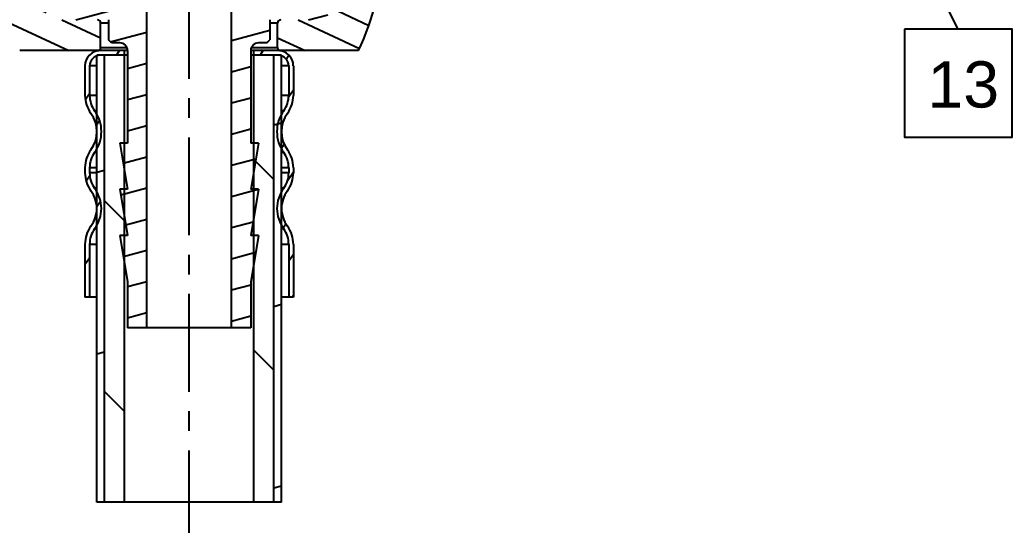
# Model space of a CAD drawing. Header units: millimetres. Extents: x 601 to 1195, y -13 to 407.
# Drawn here: x 969.4 to 1033.9, y 139.5 to 172.3 of the extents above; entities that cross this region are included whole.
import ezdxf

# ---------------------------------------------------------------- set-up
doc = ezdxf.new("R2010")
doc.units = ezdxf.units.MM
doc.header["$LTSCALE"] = 0.1
doc.linetypes.add('CENTERX2', pattern=[101.6, 63.5, -12.7, 12.7, -12.7])
doc.layers.add('CENTER', color=1, linetype='CENTERX2')
doc.layers.add('DIM', color=3, linetype='Continuous')
doc.styles.get("Standard").update_dxf_attribs({"font": 'arial_0.ttf'})

msp = doc.modelspace()

# ---------------------------------------------------------------- hatches: boundary and pattern name
at = {"linetype": 'Continuous'}
h = msp.add_hatch(dxfattribs=at)
h.set_pattern_fill('DEFAULT__16', color=2, scale=1.621508, angle=335, style=0, pattern_type=0)
h.set_pattern_definition([(335, (1048.6305, 111.5814), (0.68528, 1.469585), [])])
edge = h.paths.add_edge_path()
edge.add_line((986.147, 170.505), (986.147, 172.105))
edge.add_spline(control_points=[(986.347, 172.305), (986.23, 172.305), (986.147, 172.222), (986.147, 172.105)], knot_values=[0, 0, 0, 0, 1, 1, 1, 1], weights=[1, 0.804738, 0.804738, 1], degree=3, periodic=0)
edge.add_line((989.697, 172.305), (986.347, 172.305))
edge.add_line((989.697, 172.305), (989.697, 181.805))
edge.add_line((989.697, 181.805), (991.197, 183.305))
edge.add_line((991.397, 183.305), (991.197, 183.305))
edge.add_spline(control_points=[(991.397, 170.305), (993.433, 174.482), (993.433, 179.128), (991.397, 183.305)], knot_values=[0, 0, 0, 0, 1, 1, 1, 1], weights=[1, 0.932584, 0.932584, 1], degree=3, periodic=0)
edge.add_line((991.397, 170.305), (986.347, 170.305))
edge.add_spline(control_points=[(986.147, 170.505), (986.147, 170.388), (986.23, 170.305), (986.347, 170.305)], knot_values=[0, 0, 0, 0, 1, 1, 1, 1], weights=[1, 0.804738, 0.804738, 1], degree=3, periodic=0)
edge = h.paths.add_edge_path()
edge.add_line((974.447, 172.305), (971.097, 172.305))
edge.add_spline(control_points=[(974.447, 172.305), (974.564, 172.305), (974.647, 172.222), (974.647, 172.105)], knot_values=[0, 0, 0, 0, 1, 1, 1, 1], weights=[1, 0.804738, 0.804738, 1], degree=3, periodic=0)
edge.add_line((974.647, 170.505), (974.647, 172.105))
edge.add_spline(control_points=[(974.647, 170.505), (974.647, 170.388), (974.564, 170.305), (974.447, 170.305)], knot_values=[0, 0, 0, 0, 1, 1, 1, 1], weights=[1, 0.804738, 0.804738, 1], degree=3, periodic=0)
edge.add_line((974.447, 170.305), (969.397, 170.305))
edge.add_spline(control_points=[(969.397, 170.305), (967.361, 174.482), (967.361, 179.128), (969.397, 183.305)], knot_values=[0, 0, 0, 0, 1, 1, 1, 1], weights=[1, 0.932584, 0.932584, 1], degree=3, periodic=0)
edge.add_line((969.597, 183.305), (969.397, 183.305))
edge.add_line((971.097, 181.805), (969.597, 183.305))
edge.add_line((971.097, 172.305), (971.097, 181.805))
h = msp.add_hatch(dxfattribs=at)
h.set_pattern_fill('DEFAULT__18', color=2, scale=1.955465, angle=375, style=0, pattern_type=0)
h.set_pattern_definition([(15, (1048.6305, 111.5814), (-0.50611, 1.888834), [])])
edge = h.paths.add_edge_path()
edge.add_line((985.447, 170.805), (984.897, 170.805))
edge.add_spline(control_points=[(984.397, 170.305), (984.397, 170.598), (984.604, 170.805), (984.897, 170.805)], knot_values=[0, 0, 0, 0, 1, 1, 1, 1], weights=[1, 0.804738, 0.804738, 1], degree=3, periodic=0)
edge.add_line((984.397, 170.305), (984.397, 164.305))
edge.add_line((984.897, 164.305), (984.397, 164.305))
edge.add_line((984.897, 164.305), (984.397, 161.305))
edge.add_line((984.897, 161.305), (984.397, 161.305))
edge.add_line((984.897, 161.305), (984.397, 158.305))
edge.add_line((984.897, 158.305), (984.397, 158.305))
edge.add_line((984.897, 158.305), (984.397, 155.305))
edge.add_line((984.397, 155.305), (984.397, 152.305))
edge.add_line((984.397, 152.305), (983.147, 152.305))
edge.add_line((983.147, 152.305), (983.147, 175.305))
edge.add_line((985.897, 175.738), (983.147, 175.305))
edge.add_line((985.897, 175.738), (987.15, 175.738))
edge.add_spline(control_points=[(987.15, 175.738), (987.256, 175.738), (987.296, 175.639), (987.219, 175.566)], knot_values=[0, 0, 0, 0, 1, 1, 1, 1], weights=[1, 0.583191, 0.583191, 1], degree=3, periodic=0)
edge.add_line((987.219, 175.566), (985.397, 173.805))
edge.add_line((985.397, 173.805), (989.397, 173.805))
edge.add_line((989.397, 173.805), (989.397, 172.305))
edge.add_line((989.397, 172.305), (985.647, 172.305))
edge.add_line((985.647, 172.305), (985.647, 171.005))
edge.add_line((985.447, 170.805), (985.647, 171.005))
edge = h.paths.add_edge_path()
edge.add_line((975.897, 170.805), (975.347, 170.805))
edge.add_line((975.347, 170.805), (975.147, 171.005))
edge.add_line((975.147, 172.305), (975.147, 171.005))
edge.add_line((975.147, 172.305), (971.397, 172.305))
edge.add_line((971.397, 173.805), (971.397, 172.305))
edge.add_line((971.397, 173.805), (975.397, 173.805))
edge.add_line((973.575, 175.566), (975.397, 173.805))
edge.add_spline(control_points=[(973.645, 175.738), (973.539, 175.738), (973.499, 175.639), (973.575, 175.566)], knot_values=[0, 0, 0, 0, 1, 1, 1, 1], weights=[1, 0.583191, 0.583191, 1], degree=3, periodic=0)
edge.add_line((973.645, 175.738), (974.897, 175.738))
edge.add_line((974.897, 175.738), (977.647, 175.305))
edge.add_line((977.647, 152.305), (977.647, 175.305))
edge.add_line((977.647, 152.305), (976.397, 152.305))
edge.add_line((976.397, 155.305), (976.397, 152.305))
edge.add_line((975.897, 158.305), (976.397, 155.305))
edge.add_line((976.397, 158.305), (975.897, 158.305))
edge.add_line((975.897, 161.305), (976.397, 158.305))
edge.add_line((976.397, 161.305), (975.897, 161.305))
edge.add_line((975.897, 164.305), (976.397, 161.305))
edge.add_line((976.397, 164.305), (975.897, 164.305))
edge.add_line((976.397, 170.305), (976.397, 164.305))
edge.add_spline(control_points=[(976.397, 170.305), (976.397, 170.598), (976.19, 170.805), (975.897, 170.805)], knot_values=[0, 0, 0, 0, 1, 1, 1, 1], weights=[1, 0.804738, 0.804738, 1], degree=3, periodic=0)
h = msp.add_hatch(dxfattribs=at)
h.set_pattern_fill('DEFAULT__15', color=2, scale=1.529109, angle=415, style=0, pattern_type=0)
h.set_pattern_definition([(55, (1048.6305, 111.5814), (-1.252572, 0.87706), [])])
edge = h.paths.add_edge_path()
edge.add_spline(control_points=[(986.178, 170.305), (986.757, 170.305), (987.166, 169.896), (987.166, 169.318)], knot_values=[0, 0, 0, 0, 1, 1, 1, 1], weights=[1, 0.804738, 0.804738, 1], degree=3, periodic=0)
edge.add_line((987.166, 169.318), (987.166, 167.398))
edge.add_spline(control_points=[(987.166, 167.398), (987.164, 166.975), (987.031, 166.572), (986.781, 166.23)], knot_values=[0, 0, 0, 0, 1, 1, 1, 1], weights=[1, 0.967627, 0.967627, 1], degree=3, periodic=0)
edge.add_spline(control_points=[(986.397, 165.052), (986.397, 165.479), (986.53, 165.885), (986.781, 166.23)], knot_values=[0, 0, 0, 0, 1, 1, 1, 1], weights=[1, 0.967143, 0.967143, 1], degree=3, periodic=0)
edge.add_spline(control_points=[(986.781, 163.874), (986.53, 164.219), (986.397, 164.625), (986.397, 165.052)], knot_values=[0, 0, 0, 0, 1, 1, 1, 1], weights=[1, 0.967143, 0.967143, 1], degree=3, periodic=0)
edge.add_spline(control_points=[(986.781, 163.874), (987.031, 163.532), (987.164, 163.13), (987.166, 162.706)], knot_values=[0, 0, 0, 0, 1, 1, 1, 1], weights=[1, 0.967627, 0.967627, 1], degree=3, periodic=0)
edge.add_line((987.166, 162.706), (987.166, 162.382))
edge.add_spline(control_points=[(987.166, 162.382), (987.168, 161.951), (987.035, 161.542), (986.781, 161.194)], knot_values=[0, 0, 0, 0, 1, 1, 1, 1], weights=[1, 0.966656, 0.966656, 1], degree=3, periodic=0)
edge.add_spline(control_points=[(986.398, 160.055), (986.406, 160.468), (986.538, 160.86), (986.781, 161.194)], knot_values=[0, 0, 0, 0, 1, 1, 1, 1], weights=[1, 0.969082, 0.969082, 1], degree=3, periodic=0)
edge.add_spline(control_points=[(986.781, 158.915), (986.538, 159.249), (986.406, 159.641), (986.398, 160.055)], knot_values=[0, 0, 0, 0, 1, 1, 1, 1], weights=[1, 0.969082, 0.969082, 1], degree=3, periodic=0)
edge.add_spline(control_points=[(986.781, 158.915), (987.035, 158.567), (987.168, 158.158), (987.166, 157.728)], knot_values=[0, 0, 0, 0, 1, 1, 1, 1], weights=[1, 0.966656, 0.966656, 1], degree=3, periodic=0)
edge.add_line((987.166, 157.728), (987.166, 154.305))
edge.add_line((986.866, 154.305), (987.166, 154.305))
edge.add_line((986.866, 157.728), (986.866, 154.305))
edge.add_spline(control_points=[(986.539, 158.738), (986.755, 158.442), (986.868, 158.094), (986.866, 157.728)], knot_values=[0, 0, 0, 0, 1, 1, 1, 1], weights=[1, 0.966569, 0.966569, 1], degree=3, periodic=0)
edge.add_spline(control_points=[(986.539, 158.738), (986.257, 159.124), (986.106, 159.577), (986.098, 160.055)], knot_values=[0, 0, 0, 0, 1, 1, 1, 1], weights=[1, 0.968832, 0.968832, 1], degree=3, periodic=0)
edge.add_spline(control_points=[(986.098, 160.055), (986.106, 160.532), (986.257, 160.985), (986.539, 161.371)], knot_values=[0, 0, 0, 0, 1, 1, 1, 1], weights=[1, 0.968832, 0.968832, 1], degree=3, periodic=0)
edge.add_spline(control_points=[(986.866, 162.382), (986.868, 162.015), (986.755, 161.667), (986.539, 161.371)], knot_values=[0, 0, 0, 0, 1, 1, 1, 1], weights=[1, 0.966569, 0.966569, 1], degree=3, periodic=0)
edge.add_line((986.866, 162.706), (986.866, 162.382))
edge.add_spline(control_points=[(986.539, 163.697), (986.751, 163.407), (986.864, 163.065), (986.866, 162.706)], knot_values=[0, 0, 0, 0, 1, 1, 1, 1], weights=[1, 0.967712, 0.967712, 1], degree=3, periodic=0)
edge.add_spline(control_points=[(986.539, 163.697), (986.25, 164.094), (986.097, 164.561), (986.097, 165.052)], knot_values=[0, 0, 0, 0, 1, 1, 1, 1], weights=[1, 0.967143, 0.967143, 1], degree=3, periodic=0)
edge.add_spline(control_points=[(986.097, 165.052), (986.097, 165.543), (986.25, 166.01), (986.539, 166.407)], knot_values=[0, 0, 0, 0, 1, 1, 1, 1], weights=[1, 0.967143, 0.967143, 1], degree=3, periodic=0)
edge.add_spline(control_points=[(986.866, 167.398), (986.864, 167.039), (986.751, 166.697), (986.539, 166.407)], knot_values=[0, 0, 0, 0, 1, 1, 1, 1], weights=[1, 0.967712, 0.967712, 1], degree=3, periodic=0)
edge.add_line((986.866, 169.318), (986.866, 167.398))
edge.add_spline(control_points=[(986.178, 170.005), (986.581, 170.005), (986.866, 169.72), (986.866, 169.318)], knot_values=[0, 0, 0, 0, 1, 1, 1, 1], weights=[1, 0.804738, 0.804738, 1], degree=3, periodic=0)
edge.add_line((984.597, 170.005), (986.178, 170.005))
edge.add_line((984.597, 170.305), (984.597, 170.005))
edge.add_line((984.597, 170.305), (986.178, 170.305))
edge = h.paths.add_edge_path()
edge.add_spline(control_points=[(974.616, 170.305), (974.038, 170.305), (973.629, 169.896), (973.629, 169.318)], knot_values=[0, 0, 0, 0, 1, 1, 1, 1], weights=[1, 0.804738, 0.804738, 1], degree=3, periodic=0)
edge.add_line((974.616, 170.305), (976.197, 170.305))
edge.add_line((976.197, 170.305), (976.197, 170.005))
edge.add_line((974.616, 170.005), (976.197, 170.005))
edge.add_spline(control_points=[(974.616, 170.005), (974.214, 170.005), (973.929, 169.72), (973.929, 169.318)], knot_values=[0, 0, 0, 0, 1, 1, 1, 1], weights=[1, 0.804738, 0.804738, 1], degree=3, periodic=0)
edge.add_line((973.929, 169.318), (973.929, 167.398))
edge.add_spline(control_points=[(973.929, 167.398), (973.931, 167.039), (974.044, 166.697), (974.255, 166.407)], knot_values=[0, 0, 0, 0, 1, 1, 1, 1], weights=[1, 0.967712, 0.967712, 1], degree=3, periodic=0)
edge.add_spline(control_points=[(974.697, 165.052), (974.697, 165.543), (974.545, 166.01), (974.255, 166.407)], knot_values=[0, 0, 0, 0, 1, 1, 1, 1], weights=[1, 0.967143, 0.967143, 1], degree=3, periodic=0)
edge.add_spline(control_points=[(974.255, 163.697), (974.545, 164.094), (974.697, 164.561), (974.697, 165.052)], knot_values=[0, 0, 0, 0, 1, 1, 1, 1], weights=[1, 0.967143, 0.967143, 1], degree=3, periodic=0)
edge.add_spline(control_points=[(974.255, 163.697), (974.044, 163.407), (973.931, 163.065), (973.929, 162.706)], knot_values=[0, 0, 0, 0, 1, 1, 1, 1], weights=[1, 0.967712, 0.967712, 1], degree=3, periodic=0)
edge.add_line((973.929, 162.706), (973.929, 162.382))
edge.add_spline(control_points=[(973.929, 162.382), (973.927, 162.015), (974.04, 161.667), (974.255, 161.371)], knot_values=[0, 0, 0, 0, 1, 1, 1, 1], weights=[1, 0.966569, 0.966569, 1], degree=3, periodic=0)
edge.add_spline(control_points=[(974.697, 160.055), (974.689, 160.532), (974.537, 160.985), (974.255, 161.371)], knot_values=[0, 0, 0, 0, 1, 1, 1, 1], weights=[1, 0.968832, 0.968832, 1], degree=3, periodic=0)
edge.add_spline(control_points=[(974.255, 158.738), (974.537, 159.124), (974.689, 159.577), (974.697, 160.055)], knot_values=[0, 0, 0, 0, 1, 1, 1, 1], weights=[1, 0.968832, 0.968832, 1], degree=3, periodic=0)
edge.add_spline(control_points=[(974.255, 158.738), (974.04, 158.442), (973.927, 158.094), (973.929, 157.728)], knot_values=[0, 0, 0, 0, 1, 1, 1, 1], weights=[1, 0.966569, 0.966569, 1], degree=3, periodic=0)
edge.add_line((973.929, 157.728), (973.929, 154.305))
edge.add_line((973.629, 154.305), (973.929, 154.305))
edge.add_line((973.629, 157.728), (973.629, 154.305))
edge.add_spline(control_points=[(974.013, 158.915), (973.76, 158.567), (973.627, 158.158), (973.629, 157.728)], knot_values=[0, 0, 0, 0, 1, 1, 1, 1], weights=[1, 0.966656, 0.966656, 1], degree=3, periodic=0)
edge.add_spline(control_points=[(974.013, 158.915), (974.257, 159.249), (974.389, 159.641), (974.397, 160.055)], knot_values=[0, 0, 0, 0, 1, 1, 1, 1], weights=[1, 0.969082, 0.969082, 1], degree=3, periodic=0)
edge.add_spline(control_points=[(974.397, 160.055), (974.389, 160.468), (974.257, 160.86), (974.013, 161.194)], knot_values=[0, 0, 0, 0, 1, 1, 1, 1], weights=[1, 0.969082, 0.969082, 1], degree=3, periodic=0)
edge.add_spline(control_points=[(973.629, 162.382), (973.627, 161.951), (973.76, 161.542), (974.013, 161.194)], knot_values=[0, 0, 0, 0, 1, 1, 1, 1], weights=[1, 0.966656, 0.966656, 1], degree=3, periodic=0)
edge.add_line((973.629, 162.706), (973.629, 162.382))
edge.add_spline(control_points=[(974.013, 163.874), (973.763, 163.532), (973.631, 163.13), (973.629, 162.706)], knot_values=[0, 0, 0, 0, 1, 1, 1, 1], weights=[1, 0.967627, 0.967627, 1], degree=3, periodic=0)
edge.add_spline(control_points=[(974.013, 163.874), (974.265, 164.219), (974.397, 164.625), (974.397, 165.052)], knot_values=[0, 0, 0, 0, 1, 1, 1, 1], weights=[1, 0.967143, 0.967143, 1], degree=3, periodic=0)
edge.add_spline(control_points=[(974.397, 165.052), (974.397, 165.479), (974.265, 165.885), (974.013, 166.23)], knot_values=[0, 0, 0, 0, 1, 1, 1, 1], weights=[1, 0.967143, 0.967143, 1], degree=3, periodic=0)
edge.add_spline(control_points=[(973.629, 167.398), (973.631, 166.975), (973.763, 166.572), (974.013, 166.23)], knot_values=[0, 0, 0, 0, 1, 1, 1, 1], weights=[1, 0.967627, 0.967627, 1], degree=3, periodic=0)
edge.add_line((973.629, 169.318), (973.629, 167.398))
h = msp.add_hatch(dxfattribs=at)
h.set_pattern_fill('DEFAULT__13', color=2, scale=11.384208, angle=375, style=0, pattern_type=0)
h.set_pattern_definition([(15, (1048.63, 111.581), (-2.9464, 10.9963), [])])
edge = h.paths.add_edge_path()
edge.add_line((986.397, 141.001), (985.897, 141.001))
edge.add_line((985.897, 141.001), (985.897, 170.005))
edge.add_line((986.397, 170.005), (985.897, 170.005))
edge.add_line((986.397, 141.001), (986.397, 170.005))
edge = h.paths.add_edge_path()
edge.add_line((974.897, 141.001), (974.397, 141.001))
edge.add_line((974.397, 141.001), (974.397, 170.005))
edge.add_line((974.897, 170.005), (974.397, 170.005))
edge.add_line((974.897, 141.001), (974.897, 170.005))
h = msp.add_hatch(dxfattribs=at)
h.set_pattern_fill('DEFAULT__14', color=2, scale=8.757246, angle=135, style=0, pattern_type=0)
h.set_pattern_definition([(135, (1048.6305, 111.581), (-6.1923, -6.1923), [])])
edge = h.paths.add_edge_path()
edge.add_line((985.897, 170.005), (984.597, 170.005))
edge.add_line((985.897, 141.001), (985.897, 170.005))
edge.add_line((985.897, 141.001), (984.597, 141.001))
edge.add_line((984.597, 141.001), (984.597, 170.005))
edge = h.paths.add_edge_path()
edge.add_line((976.197, 170.005), (974.897, 170.005))
edge.add_line((976.197, 141.001), (976.197, 170.005))
edge.add_line((976.197, 141.001), (974.897, 141.001))
edge.add_line((974.897, 141.001), (974.897, 170.005))

# ---------------------------------------------------------------- linework, layer by layer
at = {"color": 7, "linetype": 'Continuous'}
for p, q in [((977.647, 152.305), (977.647, 175.305)), ((983.147, 152.305), (983.147, 175.305)), ((975.147, 172.305), (975.147, 171.005)), ((985.647, 172.305), (985.647, 171.005)), ((974.647, 170.505), (974.647, 172.105)), ((974.647, 172.105), (975.147, 172.105)), ((985.647, 172.105), (986.147, 172.105)), ((986.147, 170.505), (986.147, 172.105)), ((975.347, 170.805), (975.147, 171.005)), ((985.447, 170.805), (985.647, 171.005)), ((976.397, 170.305), (969.397, 170.305)), ((974.647, 170.505), (976.351, 170.505)), ((975.897, 170.805), (975.347, 170.805)), ((976.197, 141.001), (976.197, 170.305)), ((976.397, 170.305), (976.397, 164.305)), ((984.397, 170.305), (984.397, 164.305)), ((991.397, 170.305), (984.397, 170.305)), ((984.444, 170.505), (986.147, 170.505)), ((984.597, 141.001), (984.597, 170.305)), ((985.447, 170.805), (984.897, 170.805)), ((974.397, 141.001), (974.397, 170.005)), ((976.397, 170.005), (974.397, 170.005)), ((974.897, 141.001), (974.897, 170.005)), ((986.397, 170.005), (984.397, 170.005)), ((985.897, 141.001), (985.897, 170.005)), ((986.397, 141.001), (986.397, 170.005)), ((973.629, 169.318), (973.629, 167.398)), ((973.929, 169.318), (973.929, 167.398)), ((974.397, 169.318), (973.929, 169.318)), ((986.866, 169.318), (986.397, 169.318)), ((986.866, 169.318), (986.866, 167.398)), ((987.166, 169.318), (987.166, 167.398)), ((974.397, 167.398), (973.929, 167.398)), ((986.866, 167.398), (986.397, 167.398)), ((974.397, 166.407), (974.255, 166.407)), ((986.539, 166.407), (986.397, 166.407)), ((975.897, 164.305), (976.397, 161.305)), ((976.397, 164.305), (975.897, 164.305)), ((984.897, 164.305), (984.397, 161.305)), ((984.897, 164.305), (984.397, 164.305)), ((974.397, 163.697), (974.255, 163.697)), ((986.539, 163.697), (986.397, 163.697)), ((973.629, 162.706), (973.629, 162.382)), ((973.929, 162.706), (973.929, 162.382)), ((974.397, 162.706), (973.929, 162.706)), ((986.866, 162.706), (986.397, 162.706)), ((986.866, 162.706), (986.866, 162.382)), ((987.166, 162.706), (987.166, 162.382)), ((974.397, 162.382), (973.929, 162.382)), ((986.866, 162.382), (986.397, 162.382)), ((974.397, 161.371), (974.255, 161.371)), ((976.397, 161.305), (975.897, 161.305)), ((975.897, 161.305), (976.397, 158.305)), ((984.897, 161.305), (984.397, 158.305)), ((984.897, 161.305), (984.397, 161.305)), ((986.539, 161.371), (986.397, 161.371)), ((974.397, 158.738), (974.255, 158.738)), ((986.539, 158.738), (986.397, 158.738)), ((976.397, 158.305), (975.897, 158.305)), ((975.897, 158.305), (976.397, 155.305)), ((984.897, 158.305), (984.397, 155.305)), ((984.897, 158.305), (984.397, 158.305)), ((973.629, 157.728), (973.629, 154.305)), ((974.397, 157.728), (973.929, 157.728)), ((973.929, 157.728), (973.929, 154.305)), ((986.866, 157.728), (986.397, 157.728)), ((986.866, 157.728), (986.866, 154.305)), ((987.166, 157.728), (987.166, 154.305)), ((976.397, 155.305), (976.397, 152.305)), ((984.397, 155.305), (984.397, 152.305)), ((974.397, 154.305), (973.629, 154.305)), ((987.166, 154.305), (986.397, 154.305)), ((984.397, 152.305), (976.397, 152.305)), ((986.397, 141.001), (974.397, 141.001))]:
    msp.add_line(p, q, dxfattribs=at)
for centre, radius, start, end in [((978.064, 176.805), 14.833, 334.01077, 25.98923), ((974.447, 172.105), 0.2, 0, 90), ((986.347, 172.105), 0.2, 90, 180), ((974.616, 169.318), 0.987, 90, 180), ((974.447, 170.505), 0.2, 270, 0), ((975.897, 170.305), 0.5, 0, 90), ((984.897, 170.305), 0.5, 90, 180), ((986.347, 170.505), 0.2, 180, 270), ((986.178, 169.318), 0.987, 0, 90), ((974.616, 169.318), 0.687, 90, 180), ((986.178, 169.318), 0.687, 0, 90), ((975.627, 167.408), 1.998, 180.26928, 216.12652), ((975.627, 167.408), 1.698, 180.31686, 216.12652), ((985.168, 167.408), 1.698, 323.87348, 359.68314), ((985.168, 167.408), 1.998, 323.87348, 359.73072), ((972.4, 165.052), 2.298, 323.87348, 36.12652), ((988.395, 165.052), 2.298, 143.87348, 216.12652), ((972.4, 165.052), 1.998, 323.87348, 36.12652), ((988.395, 165.052), 1.998, 143.87348, 216.12652), ((975.627, 162.697), 1.998, 143.87348, 179.73072), ((985.168, 162.697), 1.998, 0.26928, 36.12652), ((975.627, 162.697), 1.698, 143.87348, 179.68314), ((985.168, 162.697), 1.698, 0.31686, 36.12652), ((975.627, 162.372), 1.998, 179.73072, 216.12652), ((975.627, 162.372), 1.698, 179.68314, 216.12652), ((985.168, 162.372), 1.698, 323.87348, 0.31686), ((985.168, 162.372), 1.998, 323.87348, 0.26928), ((972.4, 160.017), 1.998, 1.09059, 36.12652), ((972.4, 160.017), 2.298, 0.94818, 36.12652), ((988.395, 160.017), 2.298, 143.87348, 179.05182), ((988.395, 160.017), 1.998, 143.87348, 178.90941), ((972.4, 160.093), 1.998, 323.87348, 358.90941), ((972.4, 160.093), 2.298, 323.87348, 359.05182), ((988.395, 160.093), 2.298, 180.94818, 216.12652), ((988.395, 160.093), 1.998, 181.09059, 216.12652), ((975.627, 157.737), 1.998, 143.87348, 180.26928), ((975.627, 157.737), 1.698, 143.87348, 180.31686), ((985.168, 157.737), 1.698, 359.68314, 36.12652), ((985.168, 157.737), 1.998, 359.73072, 36.12652)]:
    msp.add_arc(centre, radius, start, end, dxfattribs=at)
at = {"layer": 'CENTER'}
msp.add_line((980.397, 138.001), (980.397, 269.608), dxfattribs=at)
at = {"layer": 'DIM'}
msp.add_line((1030.365, 171.699), (1019.518, 193.021), dxfattribs=at)
msp.add_lwpolyline([(1026.865, 171.699), (1026.865, 164.699), (1033.865, 164.699), (1033.865, 171.699)], close=True, dxfattribs=at)

# ---------------------------------------------------------------- texts
at = {"layer": 'CENTER', "insert": (1026.865, 169.613), "char_height": 3, "attachment_point": 1}
msp.add_mtext_dynamic_manual_height_columns('\\pi1.4925;13', width=7, gutter_width=12.5, heights=[0], dxfattribs=at)

doc.saveas('drawing.dxf')
